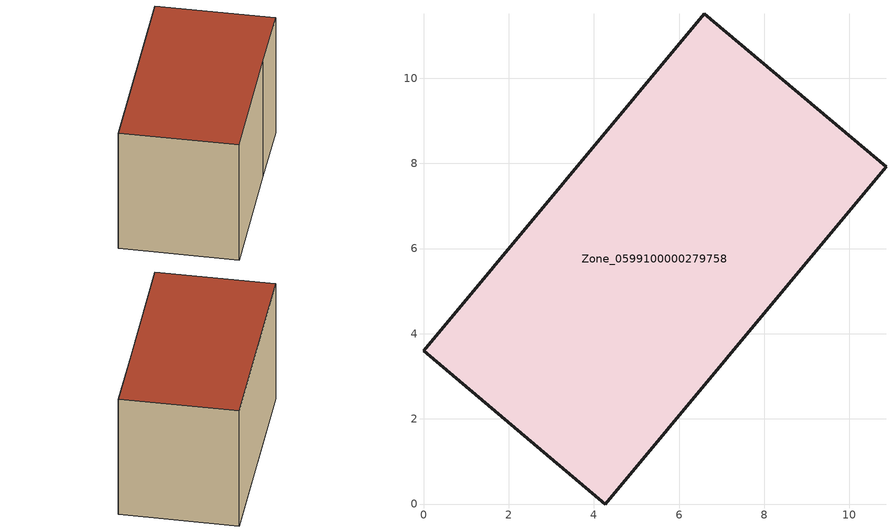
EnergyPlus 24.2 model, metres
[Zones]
Zone_0599100000279758
 floor ground (C_G): 8.58,5.18 4.27,0 0,3.6 6.59,11.51 10.86,7.92 z0
 wall outside (C_F): 6.59,11.51 0,3.6 4.27,0 8.58,5.18 10.86,7.92 6.59,11.51 z0:6.39
 roof outside (C_R): 4.27,0 8.58,5.18 10.86,7.92 6.59,11.51 0,3.6 z6.39
[BUILDING]
Pand.0599100000279758: North Axis=0; Terrain=City; Loads Convergence Tolerance Value=0.04; Temperature Convergence Tolerance Value=0.4; Solar Distribution=FullExterior; Maximum Number of Warmup Days=25; Minimum Number of Warmup Days=1
[Site:Location]
Rotterdam.The.Hague.AP_ZH_NLD Design_Conditions: Latitude=51.96; Longitude=4.45; Time Zone=1; Elevation=-4.5
[SITE:GROUNDTEMPERATURE:BUILDINGSURFACE]
18, 18, 18, 18, 18, 18, 18, 18, 18, 18, 18, 18
[MATERIAL] Thermal Absorptance=0.9; Solar Absorptance=0.7; Visible Absorptance=0.7
Name | Roughness | Thickness | Conductivity | Density | Specific Heat
G.TC.1946 | MediumSmooth | 0.15 | 1 | 540 | 1210
F.TC.1946 | Rough | 0.3 | 0.857143 | 1920 | 840
R.TC.1946 | MediumRough | 0.2 | 0.909091 | 1500 | 1000
[CONSTRUCTION]
C_G: G.TC.1946
C_F: F.TC.1946
C_R: R.TC.1946
[ZONE]
Zone_0599100000279758: Type=1; Multiplier=1; Ceiling Height=Autocalculate; Volume=Autocalculate; Floor Area=autocalculate; Part of Total Floor Area=Yes
[ZONEINFILTRATION:DESIGNFLOWRATE]
Infil_Zone_0599100000279758: Zone or ZoneList or Space or SpaceList=Zone_0599100000279758; Schedule=AlwaysOn; Design Flow Rate Calculation Method=Flow/Area; Flow Rate per Floor Area=0.003; Constant Term Coefficient=1; Temperature Term Coefficient=0; Velocity Term Coefficient=0; Velocity Squared Term Coefficient=0
[HVACTEMPLATE:ZONE:IDEALLOADSAIRSYSTEM]
Zone_0599100000279758: Maximum Heating Supply Air Temperature=50; Minimum Cooling Supply Air Temperature=13; Maximum Heating Supply Air Humidity Ratio=0.0156; Minimum Cooling Supply Air Humidity Ratio=0.0077; Heating Limit=NoLimit; Cooling Limit=NoLimit; Dehumidification Control Type=ConstantSensibleHeatRatio; Cooling Sensible Heat Ratio=0.7; Dehumidification Setpoint=60; Humidification Control Type=None; Humidification Setpoint=30; Outdoor Air Method=None; Outdoor Air Flow Rate per Person=0.00944; Outdoor Air Flow Rate per Zone Floor Area=0; Outdoor Air Flow Rate per Zone=0; Demand Controlled Ventilation Type=None; Outdoor Air Economizer Type=NoEconomizer; Heat Recovery Type=None; Sensible Heat Recovery Effectiveness=0.7; Latent Heat Recovery Effectiveness=0.65
[ZONECONTROL:THERMOSTAT]
ThermostatControl_Zone_0599100000279758: Zone or ZoneList=Zone_0599100000279758; Control Type Schedule=DualSetpointControlType; Control 1=Thermostat_Zone_0599100000279758; Temperature Difference Between Cutout And Setpoint=0
[THERMOSTATSETPOINT:DUALSETPOINT]
Thermostat_Zone_0599100000279758: Heating Setpoint Temperature Schedule=HeatingSetpoint_Zone_0599100000279758; Cooling Setpoint Temperature Schedule=CoolingSetpoint_Zone_0599100000279758
[SCHEDULE:COMPACT]
HeatingSetpoint_Zone_0599100000279758: Through: 12/31, For: AllDays, Until: 24:00, 21
CoolingSetpoint_Zone_0599100000279758: Through: 12/31, For: AllDays, Until: 24:00, 24
DualSetpointControlType: Through: 12/31, For: AllDays, Until: 24:00, 4
AlwaysOn: Through: 12/31, For: AllDays, Until: 24:00, 1
